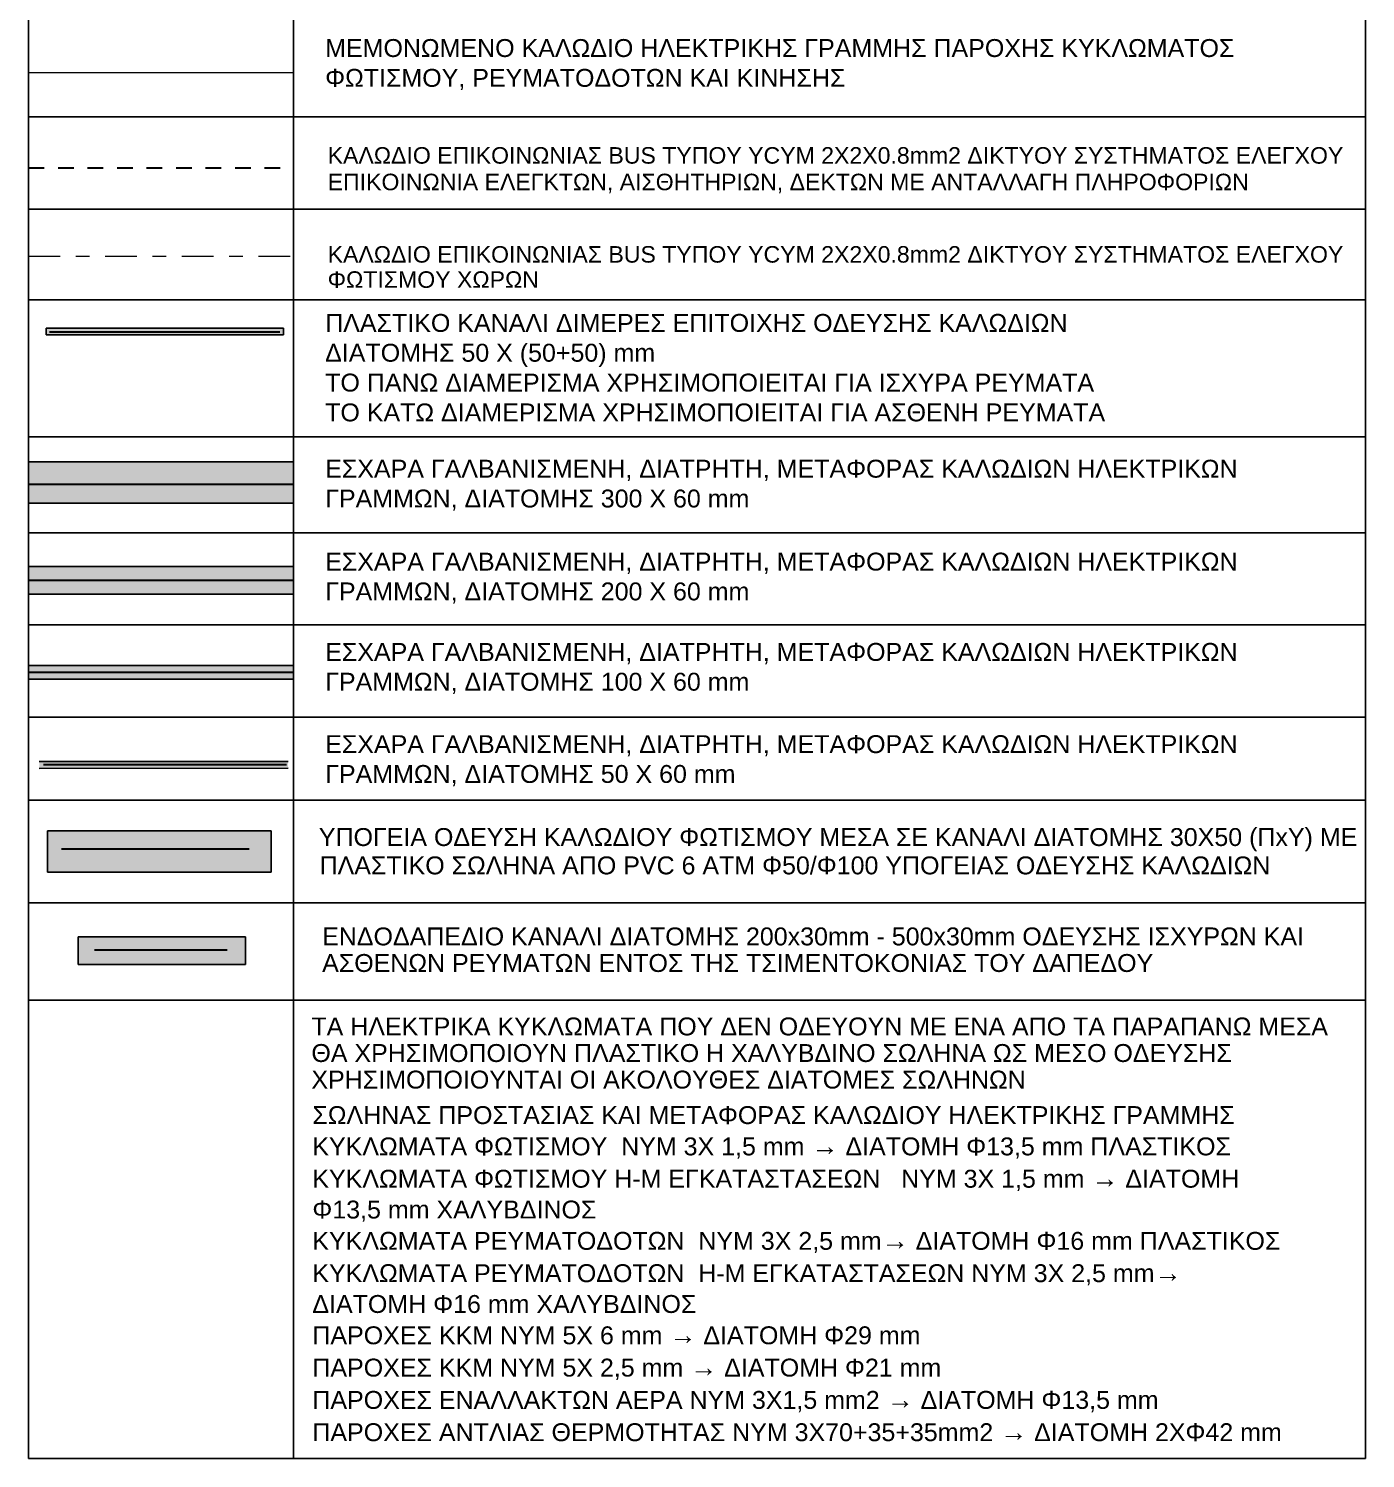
# Model space of a CAD drawing. Header units: metres. Extents: x 0 to 132, y -109 to 310.
# Drawn here: x 122.29 to 132, y 179.2 to 189.59 of the extents above; entities that cross this region are included whole.
import ezdxf

# ---------------------------------------------------------------- set-up
doc = ezdxf.new("R2010")
doc.units = ezdxf.units.M
doc.header["$LTSCALE"] = 0.036
doc.linetypes.add('DASHDOT2', pattern=[12.7, 6.35, -3.175, 0, -3.175])
doc.linetypes.add('HIDDEN2', pattern=[4.7625, 3.175, -1.5875])
for name, color, linetype in [('elec endodapedio hatch', 41, 'Continuous'), ('elec endodapedio kanali', 34, 'Continuous'), ('elec plas kanali hatch', 211, 'Continuous'), ('elec sxara', 45, 'Continuous'), ('electext', 20, 'Continuous')]:
    doc.layers.add(name, color=color, linetype=linetype)
for name, color, linetype, lineweight in [('elec kanali akalyptou hatch', 71, 'Continuous', 0), ('elec kanali hatch', 21, 'Continuous', 0), ('elec light con kalodio', 94, 'DASHDOT2', 0), ('elec light knx cable', 94, 'HIDDEN2', 30), ('elec plas kanali', 244, 'Continuous', 25), ('electrica', 162, 'Continuous', 0), ('electrika paroxes', 162, 'Continuous', 30)]:
    doc.layers.add(name, color=color, linetype=linetype, lineweight=lineweight)
doc.styles.get("Standard").update_dxf_attribs({"font": 'arial.ttf'})

# ---------------------------------------------------------------- blocks, each defined once
blk = doc.blocks.new('A$C716B044A')
at = {"layer": 'elec endodapedio hatch'}
blk.add_hatch(color=256, dxfattribs=at).paths.add_polyline_path([(1.577, 3.589), (1.577, 3.789), (0.359, 3.789), (0.359, 3.589)])
at = {"layer": 'elec kanali akalyptou hatch'}
blk.add_hatch(color=256, dxfattribs=at).paths.add_polyline_path([(1.763, 4.258), (1.763, 4.558), (0.137, 4.558), (0.137, 4.258)])
at = {"layer": 'elec kanali hatch'}
h = blk.add_hatch(color=256, dxfattribs=at)
h.paths.add_polyline_path([(1.926, 7.239), (0, 7.239), (0, 7.078), (1.926, 7.078)])
h.paths.add_polyline_path([(1.926, 7.078), (0, 7.078), (0, 6.939), (1.926, 6.939)])
for points in [[(1.926, 6.279), (1.926, 6.479), (0, 6.479), (0, 6.279)], [(0, 5.76), (0, 5.66), (1.926, 5.66), (1.926, 5.76)], [(1.465, 5.064), (0.077, 5.064), (0.077, 5.013), (1.465, 5.014)], [(1.7, 5.064), (0.312, 5.064), (0.312, 5.013), (1.7, 5.014)], [(1.885, 5.064), (0.497, 5.064), (0.497, 5.013), (1.885, 5.014)]]:
    blk.add_hatch(color=256, dxfattribs=at).paths.add_polyline_path(points)
at = {"layer": 'elec plas kanali hatch'}
blk.add_hatch(color=256, dxfattribs=at).paths.add_polyline_path([(1.853, 8.212), (0.127, 8.212), (0.127, 8.162), (1.853, 8.162)])
at = {"layer": 'elec endodapedio kanali'}
for p, q in [((1.577, 3.789), (0.359, 3.789)), ((0.359, 3.789), (0.359, 3.589)), ((1.577, 3.789), (1.577, 3.589)), ((1.577, 3.589), (0.359, 3.589))]:
    blk.add_line(p, q, dxfattribs=at)
at = {"layer": 'elec light con kalodio'}
blk.add_line((0, 8.733), (1.926, 8.733), dxfattribs=at)
at = {"layer": 'elec light knx cable'}
blk.add_line((0, 9.376), (1.926, 9.376), dxfattribs=at)
at = {"layer": 'elec plas kanali'}
for p, q in [((0.127, 8.212), (1.853, 8.212)), ((0.127, 8.212), (0.127, 8.162)), ((1.853, 8.162), (1.853, 8.212)), ((0.127, 8.162), (1.853, 8.162))]:
    blk.add_line(p, q, dxfattribs=at)
at = {"layer": 'elec sxara'}
for p, q in [((0, 7.239), (1.926, 7.239)), ((0, 6.939), (1.926, 6.939)), ((0, 6.479), (1.926, 6.479)), ((0, 6.279), (1.926, 6.279)), ((1.926, 5.76), (0, 5.76)), ((1.926, 5.66), (0, 5.66)), ((0.077, 5.064), (1.886, 5.064)), ((0.077, 5.013), (1.886, 5.014)), ((1.763, 4.558), (0.137, 4.558)), ((0.137, 4.558), (0.137, 4.258)), ((1.763, 4.558), (1.763, 4.258)), ((1.763, 4.258), (0.137, 4.258))]:
    blk.add_line(p, q, dxfattribs=at)
at = {"layer": 'electext'}
for p, q in [((1.926, 0), (1.926, 11.335)), ((0, 0), (0, 11.309)), ((9.714, 11.309), (9.714, 0)), ((9.714, 9.745), (0, 9.745)), ((9.714, 9.075), (0, 9.075)), ((9.714, 8.416), (0, 8.416)), ((9.714, 7.421), (0, 7.421)), ((9.714, 6.724), (0, 6.724)), ((9.714, 6.055), (0, 6.055)), ((9.714, 5.385), (0, 5.385)), ((9.714, 4.783), (0, 4.783)), ((9.714, 4.036), (0, 4.036)), ((9.714, 3.329), (0, 3.329)), ((9.714, 0), (0, 0))]:
    blk.add_line(p, q, dxfattribs=at)
at = {"layer": 'electrica'}
blk.add_line((0, 10.068), (1.926, 10.068), dxfattribs=at)
at = {"layer": 'electrika paroxes'}
for p, q in [((0.152, 8.185), (1.825, 8.185)), ((0, 7.078), (1.926, 7.078)), ((0, 6.379), (1.926, 6.379)), ((1.926, 5.71), (0, 5.71)), ((1.874, 5.038), (0.108, 5.038)), ((1.603, 4.425), (0.24, 4.425)), ((1.442, 3.692), (0.48, 3.692))]:
    blk.add_line(p, q, dxfattribs=at)
at = {"layer": 'electext'}
for s, height, p in [('KAΛΩΔΙΟ ΕΠΙKΟΙΝΩΝΙΑΣ BUS ΤΥΠΟΥ YCYM 2X2X0.8mm2 ΔΙΚΤΥΟΥ ΣΥΣΤΗΜΑΤΟΣ ΕΛΕΓΧΟY', 0.12, (2.173, 9.406)), ('EΠΙΚΟΙΝΩΝΙΑ ΕΛΕΓΚΤΩΝ, ΑΙΣΘΗΤΗΡΙΩΝ, ΔΕΚΤΩΝ ΜΕ ΑΝΤΑΛΛΑΓΗ ΠΛΗΡΟΦΟΡΙΩΝ', 0.12, (2.173, 9.213)), ('KAΛΩΔΙΟ ΕΠΙKΟΙΝΩΝΙΑΣ BUS ΤΥΠΟΥ YCYM 2X2X0.8mm2 ΔΙΚΤΥΟΥ ΣΥΣΤΗΜΑΤΟΣ ΕΛΕΓΧΟY', 0.12, (2.173, 8.687)), ('ΦΩΤΙΣΜΟΥ ΧΩΡΩΝ', 0.12, (2.173, 8.504)), ('ΥΠΟΓΕΙΑ ΟΔΕΥΣΗ ΚΑΛΩΔΙΟΥ ΦΩΤΙΣΜΟΥ ΜΕΣΑ ΣΕ ΚΑΝΑΛΙ ΔΙΑΤΟΜΗΣ 30Χ50 (ΠxY) ME ', 0.13, (2.109, 4.449)), ('ENΔΟΔΑΠΕΔΙΟ ΚΑΝΑΛΙ ΔΙΑΤΟΜΗΣ 200x30mm - 500x30mm ΟΔΕΥΣΗΣ ΙΣΧΥΡΩΝ ΚΑΙ ', 0.13, (2.133, 3.727)), ('ΑΣΘΕΝΩΝ ΡΕΥΜΑΤΩΝ ΕΝΤΟΣ ΤΗΣ ΤΣΙΜΕΝΤΟΚΟΝΙΑΣ ΤΟΥ ΔΑΠΕΔΟΥ', 0.13, (2.133, 3.534)), ('TA ΗΛΕΚΤΡΙΚΑ ΚΥΚΛΩΜΑΤΑ ΠΟΥ ΔΕΝ ΟΔΕΥΟΥΝ ΜΕ ΕΝΑ ΑΠΟ ΤΑ ΠΑΡΑΠΑΝΩ ΜΕΣΑ', 0.13, (2.055, 3.073)), ('ΘΑ ΧΡΗΣΙΜΟΠΟΙΟΥΝ ΠΛΑΣΤΙΚΟ Η ΧΑΛΥΒΔΙΝΟ ΣΩΛΗΝΑ ΩΣ ΜΕΣΟ ΟΔΕΥΣΗΣ ', 0.13, (2.055, 2.88)), ('ΧΡΗΣΙΜΟΠΟΙΟΥΝΤΑΙ ΟΙ ΑΚΟΛΟΥΘΕΣ ΔΙΑΤΟΜΕΣ ΣΩΛΗΝΩΝ ', 0.13, (2.055, 2.687))]:
    blk.add_text(s, height=height, dxfattribs=at).set_placement(p)
at = {"layer": 'electext', "char_height": 0.13, "width": 7.12633, "attachment_point": 1}
for s, insert in [('{\\fArial|b0|i0|c161|p34;ΜΕΜΟΝΩΜΕΝΟ ΚΑΛΩΔΙΟ ΗΛΕΚΤΡΙΚΗΣ ΓΡΑΜΜΗΣ ΠΑΡΟΧΗΣ ΚΥΚΛΩΜΑΤΟΣ ΦΩΤΙΣΜΟΥ, ΡΕΥΜΑΤΟΔΟΤΩΝ ΚΑΙ ΚΙΝΗΣΗΣ}', (2.155, 10.311)), ('ΠΛΑΣΤΙΚΟ ΚΑΝΑΛΙ ΔΙΜΕΡΕΣ ΕΠΙΤΟΙΧΗΣ ΟΔΕΥΣΗΣ ΚΑΛΩΔΙΩΝ\\PΔΙΑΤΟΜΗΣ 50 Χ (50+50) mm\\PTO ΠΑΝΩ ΔΙΑΜΕΡΙΣΜΑ ΧΡΗΣΙΜΟΠΟΙΕΙΤΑΙ ΓΙΑ ΙΣΧΥΡΑ ΡΕΥΜΑΤΑ\\PΤΟ ΚΑΤΩ ΔΙΑΜΕΡΙΣΜΑ ΧΡΗΣΙΜΟΠΟΙΕΙΤΑΙ ΓΙΑ ΑΣΘΕΝΗ ΡΕΥΜΑΤΑ', (2.155, 8.314)), ('{\\fArial|b0|i0|c161|p34;ΕΣΧΑΡΑ ΓΑΛΒΑΝΙΣΜΕΝΗ, ΔΙΑΤΡΗΤΗ, ΜΕΤΑΦΟΡΑΣ ΚΑΛΩΔΙΩΝ ΗΛΕΚΤΡΙΚΩΝ ΓΡΑΜΜΩΝ, ΔΙΑΤΟΜΗΣ 300 Χ 60 mm}', (2.155, 7.255)), ('{\\fArial|b0|i0|c161|p34;ΕΣΧΑΡΑ ΓΑΛΒΑΝΙΣΜΕΝΗ, ΔΙΑΤΡΗΤΗ, ΜΕΤΑΦΟΡΑΣ ΚΑΛΩΔΙΩΝ ΗΛΕΚΤΡΙΚΩΝ ΓΡΑΜΜΩΝ, ΔΙΑΤΟΜΗΣ 200 Χ 60 mm}', (2.155, 6.58)), ('{\\fArial|b0|i0|c161|p34;ΕΣΧΑΡΑ ΓΑΛΒΑΝΙΣΜΕΝΗ, ΔΙΑΤΡΗΤΗ, ΜΕΤΑΦΟΡΑΣ ΚΑΛΩΔΙΩΝ ΗΛΕΚΤΡΙΚΩΝ ΓΡΑΜΜΩΝ, ΔΙΑΤΟΜΗΣ 100 Χ 60 mm}', (2.155, 5.924)), ('ΕΣΧΑΡΑ ΓΑΛΒΑΝΙΣΜΕΝΗ, ΔΙΑΤΡΗΤΗ, ΜΕΤΑΦΟΡΑΣ ΚΑΛΩΔΙΩΝ ΗΛΕΚΤΡΙΚΩΝ ΓΡΑΜΜΩΝ, ΔΙΑΤΟΜΗΣ 50 Χ 60 mm', (2.155, 5.254)), ('ΠΛΑΣΤΙΚΟ ΣΩΛΗΝΑ ΑΠΟ PVC 6 ΑΤΜ Φ50/Φ100 ΥΠΟΓΕΙΑΣ ΟΔΕΥΣΗΣ ΚΑΛΩΔΙΩΝ', (2.114, 4.373)), ('ΣΩΛΗΝΑΣ ΠΡΟΣΤΑΣΙΑΣ ΚΑΙ ΜΕΤΑΦΟΡΑΣ ΚΑΛΩΔΙΟΥ ΗΛΕΚΤΡΙΚΗΣ ΓΡΑΜΜΗΣ\\PΚΥΚΛΩΜΑΤΑ ΦΩΤΙΣΜΟΥ  NYM 3X 1,5 mm {\\fArial|b0|i0|c134|p34;\\H1.083x;→\\fArial|b0|i0|c161|p34;\\H0.9234x; ΔΙΑΤΟΜΗ Φ13,5 mm ΠΛΑΣΤΙΚΟΣ\\PΚΥΚΛΩΜΑΤΑ ΦΩΤΙΣΜΟΥ Η-Μ ΕΓΚΑΤΑΣΤΑΣΕΩΝ   NYM 3X 1,5 mm \\fArial|b0|i0|c134|p34;\\H1.083x;→\\fArial|b0|i0|c161|p34;\\H0.9234x; ΔΙΑΤΟΜΗ Φ13,5 mm ΧΑΛΥΒΔΙΝΟΣ\\PΚΥΚΛΩΜΑΤΑ ΡΕΥΜΑΤΟΔΟΤΩΝ  NYM 3X 2,5 mm\\fArial|b0|i0|c134|p34;\\H1.083x;→\\fArial|b0|i0|c161|p34;\\H0.9234x; ΔΙΑΤΟΜΗ Φ16 mm \\H0.9999x;ΠΛΑΣΤΙΚΟΣ\\P\\H0.9999x;ΚΥΚΛΩΜΑΤΑ ΡΕΥΜΑΤΟΔΟΤΩΝ  Η-Μ ΕΓΚΑΤΑΣΤΑΣΕΩΝ NYM 3X 2,5 mm\\fArial|b0|i0|c134|p34;\\H1.083x;→\\fArial|b0|i0|c161|p34;\\H0.9234x; ΔΙΑΤΟΜΗ Φ16 mm ΧΑΛΥΒΔΙΝΟΣ\\PΠΑΡΟΧΕΣ ΚΚΜ \\H0.9999x;NYM 5X 6 mm \\fArial|b0|i0|c134|p34;\\H1.083x;→\\fArial|b0|i0|c161|p34;\\H0.9234x; ΔΙΑΤΟΜΗ Φ29 mm\\PΠΑΡΟΧΕΣ ΚΚΜ \\H0.9999x;NYM 5X 2,5 mm \\fArial|b0|i0|c134|p34;\\H1.083x;→\\fArial|b0|i0|c161|p34;\\H0.9234x; ΔΙΑΤΟΜΗ Φ21 mm\\PΠΑΡΟΧΕΣ ENAΛΛΑΚΤΩΝ ΑΕΡΑ \\H0.9999x;NYM 3X1,5 mm2 \\fArial|b0|i0|c134|p34;\\H1.083x;→\\fArial|b0|i0|c161|p34;\\H0.9234x; ΔΙΑΤΟΜΗ Φ13,5 mm\\PΠΑΡΟΧΕΣ ΑΝΤΛΙΑΣ ΘΕΡΜΟΤΗΤΑΣ \\H0.9999x;NYM 3X70+35+35mm2 \\fArial|b0|i0|c134|p34;\\H1.083x;→\\fArial|b0|i0|c161|p34;\\H0.9234x; ΔΙΑΤΟΜΗ 2ΧΦ42 mm}', (2.062, 2.559))]:
    blk.add_mtext(s, dxfattribs=dict(at, insert=insert))

msp = doc.modelspace()

# ---------------------------------------------------------------- block references
at = {"layer": 'electext'}
msp.add_blockref('A$C716B044A', (122.286, 179.2), dxfattribs=at)

doc.saveas('drawing.dxf')
